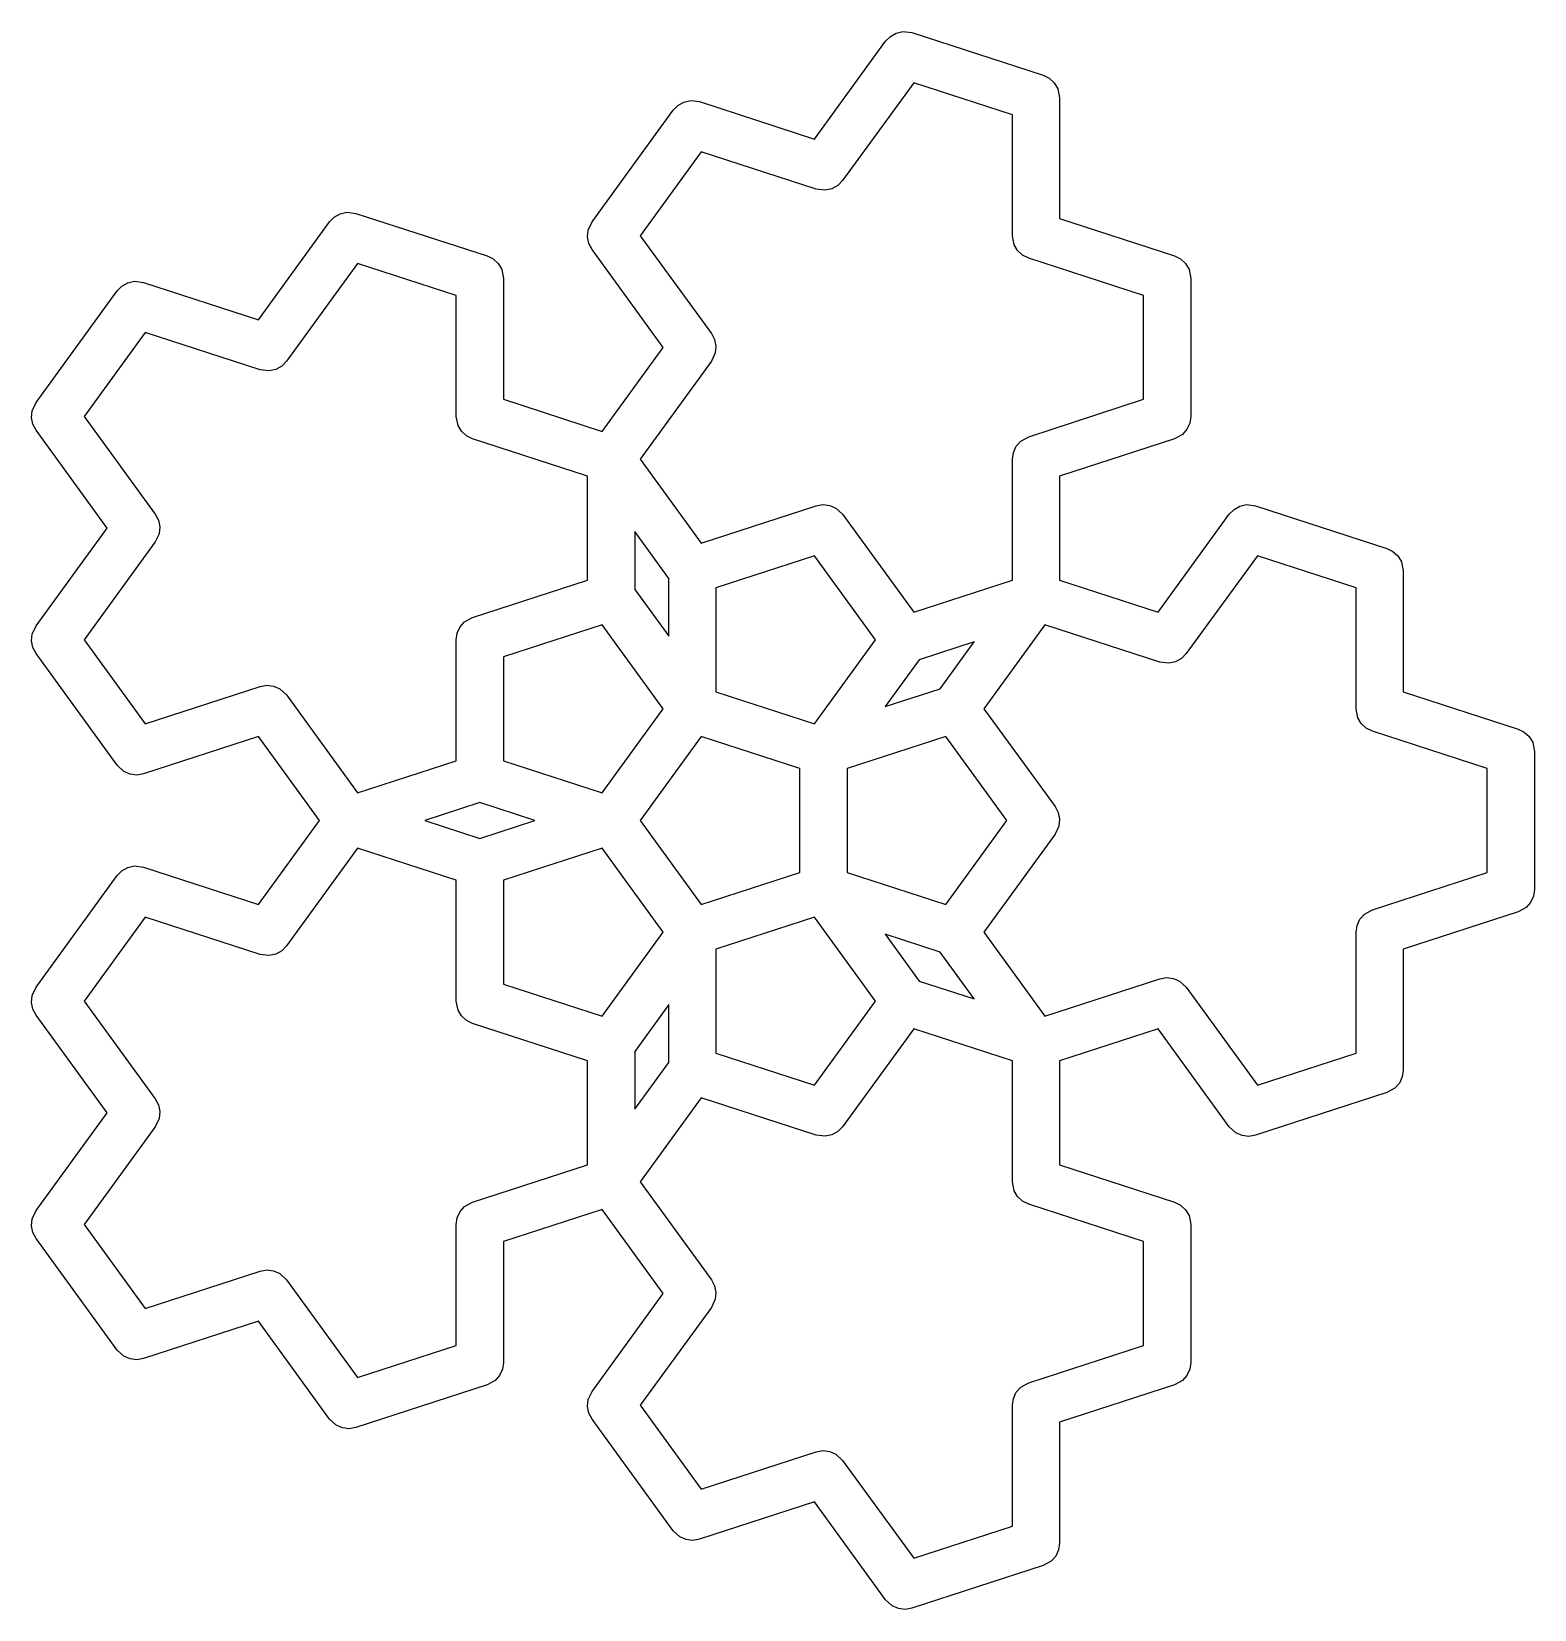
# Model space of a CAD drawing. Header units: millimetres. Extents: x 68 to 170, y 66 to 172.
import ezdxf

# ---------------------------------------------------------------- set-up
doc = ezdxf.new("R2010")
doc.units = ezdxf.units.MM
doc.layers.add('Layer_1', color=7, linetype='CONTINUOUS')

msp = doc.modelspace()

# ---------------------------------------------------------------- linework, layer by layer
at = {"layer": 'Layer_1', "color": 7}
for points in [[(127.752218, 172.143097), (136.59699, 169.269257), (137.006835, 169.066903), (137.342036, 168.756161), (137.574806, 168.362794), (137.693927, 167.759454), (137.693927, 159.612899), (145.441763, 157.095473), (145.851607, 156.89312), (146.186808, 156.582377), (146.419578, 156.189011), (146.538699, 155.585671), (146.538699, 146.285725), (146.472897, 145.833409), (146.280949, 145.41859), (145.978764, 145.075656), (145.441763, 144.775923), (137.693927, 142.258497), (137.693927, 135.265329), (144.344829, 133.104319), (149.133256, 139.695023), (149.452354, 140.022278), (149.85147, 140.24505), (150.297512, 140.344869), (150.908134, 140.271717), (159.752906, 137.397876), (160.162751, 137.195523), (160.497951, 136.88478), (160.730721, 136.491414), (160.849842, 135.888074), (160.849842, 127.741516), (168.597678, 125.22409), (169.007523, 125.021737), (169.342723, 124.710994), (169.575493, 124.317628), (169.694614, 123.714288), (169.694614, 114.414345), (169.628812, 113.962029), (169.436865, 113.54721), (169.134679, 113.204276), (168.597678, 112.904543), (160.849842, 110.387117), (160.849842, 102.240559), (160.78404, 101.788243), (160.592093, 101.373424), (160.289907, 101.03049), (159.752906, 100.730756), (150.908134, 97.856916), (150.457622, 97.779724), (150.00379, 97.834093), (149.584262, 98.015515), (149.133256, 98.43361), (144.344829, 105.024314), (137.693927, 102.863303), (137.693927, 95.870133), (145.441763, 93.352707), (145.851607, 93.150354), (146.186808, 92.839611), (146.419578, 92.446245), (146.538699, 91.842905), (146.538699, 82.542962), (146.472897, 82.090646), (146.28095, 81.675827), (145.978764, 81.332893), (145.441763, 81.03316), (137.693927, 78.515734), (137.693927, 70.369179), (137.628125, 69.916863), (137.436177, 69.502044), (137.133991, 69.159109), (136.59699, 68.859376), (127.752218, 65.985536), (127.301707, 65.908343), (126.847875, 65.962713), (126.428347, 66.144135), (125.97734, 66.562229), (121.188914, 73.152931), (113.441075, 70.635506), (112.990564, 70.558313), (112.536732, 70.612683), (112.117203, 70.794105), (111.666197, 71.212199), (106.199829, 78.736013), (105.987199, 79.140622), (105.898664, 79.58904), (105.941564, 80.0441), (106.199829, 80.60223), (110.988255, 87.192935), (106.877773, 92.850528), (100.226871, 90.689517), (100.226871, 82.542962), (100.161069, 82.090646), (99.969122, 81.675827), (99.666936, 81.332893), (99.129935, 81.03316), (90.285163, 78.159319), (89.834651, 78.082127), (89.380819, 78.136496), (88.961291, 78.317918), (88.510285, 78.736013), (83.721858, 85.326717), (75.974019, 82.809292), (75.523508, 82.732099), (75.069676, 82.786469), (74.650148, 82.967891), (74.199141, 83.385985), (68.732773, 90.909796), (68.520143, 91.314405), (68.431608, 91.762823), (68.474508, 92.217883), (68.732773, 92.776014), (73.5212, 99.366718), (68.732773, 105.957423), (68.520143, 106.362032), (68.431608, 106.81045), (68.474508, 107.26551), (68.732773, 107.82364), (74.199141, 115.347454), (74.51824, 115.674709), (74.917353, 115.897477), (75.363398, 115.997299), (75.974019, 115.924147), (83.721858, 113.406722), (87.83234, 119.064315), (83.721858, 124.721911), (75.974019, 122.204485), (75.523508, 122.127293), (75.069676, 122.181662), (74.650148, 122.363084), (74.199141, 122.781179), (68.732773, 130.304992), (68.520143, 130.709601), (68.431608, 131.15802), (68.474508, 131.613079), (68.732773, 132.17121), (73.5212, 138.761915), (68.732773, 145.352617), (68.520143, 145.757225), (68.431608, 146.205644), (68.474508, 146.660703), (68.732773, 147.218834), (74.199141, 154.742647), (74.51824, 155.069902), (74.917353, 155.292671), (75.363398, 155.392493), (75.974019, 155.319341), (83.721858, 152.801915), (88.510285, 159.39262), (88.829383, 159.719875), (89.228499, 159.942646), (89.674541, 160.042466), (90.285163, 159.969314), (99.129935, 157.095473), (99.53978, 156.89312), (99.87498, 156.582377), (100.10775, 156.189011), (100.226871, 155.585671), (100.226871, 147.439113), (106.877773, 145.278102), (110.988255, 150.935698), (106.199829, 157.526403), (105.987199, 157.931011), (105.898664, 158.37943), (105.941564, 158.834489), (106.199829, 159.39262), (111.666197, 166.916431), (111.985295, 167.243686), (112.384411, 167.466455), (112.830454, 167.566277), (113.441075, 167.493125), (121.188914, 164.975699), (125.97734, 171.566403), (126.296439, 171.893659), (126.695555, 172.11643), (127.141597, 172.216249)], [(123.079597, 162.176373), (122.760499, 161.849118), (122.361383, 161.626346), (121.915341, 161.526527), (121.304719, 161.599679), (113.556881, 164.117105), (109.446399, 158.459511), (114.234825, 151.868807), (114.447455, 151.464198), (114.53599, 151.015779), (114.49309, 150.56072), (114.234825, 150.002589), (109.446399, 143.411885), (113.556881, 137.754291), (121.304719, 140.271717), (121.755231, 140.348909), (122.209063, 140.29454), (122.628591, 140.113118), (123.079597, 139.695023), (127.868024, 133.104319), (134.518927, 135.265329), (134.518927, 143.411885), (134.584728, 143.8642), (134.776676, 144.279019), (135.078862, 144.621954), (135.615863, 144.921687), (143.363699, 147.439113), (143.363699, 154.432283), (135.615863, 156.949709), (135.206018, 157.152062), (134.870817, 157.462805), (134.638047, 157.856171), (134.518927, 158.459511), (134.518927, 166.606067), (127.868024, 168.767077)], [(85.612541, 150.002589), (85.293443, 149.675334), (84.894327, 149.452563), (84.448285, 149.352743), (83.837664, 149.425895), (76.089825, 151.943321), (71.979343, 146.285725), (76.767769, 139.695023), (76.980399, 139.290414), (77.068934, 138.841996), (77.026034, 138.386936), (76.767769, 137.828806), (71.979343, 131.238101), (76.089825, 125.580505), (83.837664, 128.097931), (84.288175, 128.175123), (84.742007, 128.120754), (85.161535, 127.939332), (85.612541, 127.521237), (90.400968, 120.930532), (97.051871, 123.091543), (97.051871, 131.238101), (97.117673, 131.690417), (97.30962, 132.105236), (97.611806, 132.44817), (98.148807, 132.747904), (105.896643, 135.265329), (105.896643, 142.258497), (98.148807, 144.775923), (97.738962, 144.978276), (97.403761, 145.289019), (97.170991, 145.682385), (97.051871, 146.285725), (97.051871, 154.432283), (90.400968, 156.593294)], [(109.071643, 134.62775), (111.363011, 131.473951), (111.363011, 135.372266), (109.071643, 138.526062)], [(114.538011, 134.734686), (114.538011, 127.741516), (121.188914, 125.580505), (125.299396, 131.238101), (121.188914, 136.895697)], [(146.235513, 130.304992), (145.916415, 129.977737), (145.517298, 129.754966), (145.071256, 129.655147), (144.460635, 129.728299), (136.712796, 132.245724), (132.602314, 126.588128), (137.39074, 119.997424), (137.60337, 119.592815), (137.691905, 119.144396), (137.649006, 118.689337), (137.39074, 118.131206), (132.602314, 111.540504), (136.712796, 105.882908), (144.460635, 108.400334), (144.911146, 108.477526), (145.364978, 108.423157), (145.784506, 108.241735), (146.235513, 107.82364), (151.023939, 101.232936), (157.674842, 103.393946), (157.674842, 111.540504), (157.740644, 111.99282), (157.932591, 112.407639), (158.234777, 112.750574), (158.771778, 113.050307), (166.519614, 115.567733), (166.519614, 122.5609), (158.771778, 125.078326), (158.361933, 125.280679), (158.026732, 125.591422), (157.793963, 125.984788), (157.674842, 126.588128), (157.674842, 134.734686), (151.023939, 136.895697)], [(100.226871, 130.084714), (100.226871, 123.091543), (106.877773, 120.930532), (110.988255, 126.588128), (106.877773, 132.245724)], [(128.242782, 129.887692), (125.951411, 126.733893), (129.65893, 127.938538), (131.950301, 131.092337)], [(109.446399, 119.064315), (113.556881, 113.406722), (120.207783, 115.567733), (120.207783, 122.5609), (113.556881, 124.721911)], [(123.382783, 122.5609), (123.382783, 115.567733), (130.033689, 113.406722), (134.144171, 119.064315), (130.033689, 124.721911)], [(94.931857, 119.064315), (98.639371, 117.85967), (102.346884, 119.064315), (98.639371, 120.26896)], [(85.612542, 110.607396), (85.293443, 110.28014), (84.894327, 110.057369), (84.448285, 109.95755), (83.837664, 110.030702), (76.089825, 112.548128), (71.979343, 106.890532), (76.767769, 100.299827), (76.980399, 99.895218), (77.068934, 99.4468), (77.026034, 98.99174), (76.767769, 98.43361), (71.979343, 91.842905), (76.089825, 86.185312), (83.837664, 88.702737), (84.288175, 88.779929), (84.742007, 88.72556), (85.161535, 88.544138), (85.612541, 88.126043), (90.400968, 81.535339), (97.051871, 83.69635), (97.051871, 91.842905), (97.117673, 92.295221), (97.30962, 92.71004), (97.611806, 93.052974), (98.148807, 93.352707), (105.896643, 95.870133), (105.896643, 102.863303), (98.148807, 105.380729), (97.738962, 105.583082), (97.403761, 105.893825), (97.170991, 106.287192), (97.051871, 106.890532), (97.051871, 115.037087), (90.400968, 117.198098)], [(100.226871, 115.037087), (100.226871, 108.043919), (106.877773, 105.882908), (110.988255, 111.540504), (106.877773, 117.198098)], [(114.538011, 110.387117), (114.538011, 103.393946), (121.188914, 101.232936), (125.299396, 106.890532), (121.188914, 112.548128)], [(128.242782, 108.240941), (131.950301, 107.036296), (129.65893, 110.190095), (125.951411, 111.39474)], [(109.071643, 103.500883), (109.071643, 99.602568), (111.363011, 102.756367), (111.363011, 106.654682)], [(123.079597, 98.43361), (122.760499, 98.106354), (122.361383, 97.883583), (121.915341, 97.783764), (121.304719, 97.856916), (113.556881, 100.374342), (109.446399, 94.716746), (114.234825, 88.126043), (114.447455, 87.721435), (114.53599, 87.273016), (114.49309, 86.817957), (114.234825, 86.259826), (109.446399, 79.669121), (113.556881, 74.011525), (121.304719, 76.528951), (121.755231, 76.606143), (122.209063, 76.551774), (122.628591, 76.370352), (123.079597, 75.952257), (127.868024, 69.361555), (134.518927, 71.522566), (134.518927, 79.669121), (134.584728, 80.121437), (134.776676, 80.536256), (135.078862, 80.879191), (135.615863, 81.178924), (143.363699, 83.69635), (143.363699, 90.689517), (135.615863, 93.206943), (135.206018, 93.409296), (134.870817, 93.720039), (134.638047, 94.113406), (134.518927, 94.716746), (134.518927, 102.863303), (127.868024, 105.024314)]]:
    msp.add_lwpolyline(points, close=True, dxfattribs=at)

doc.saveas('drawing.dxf')
